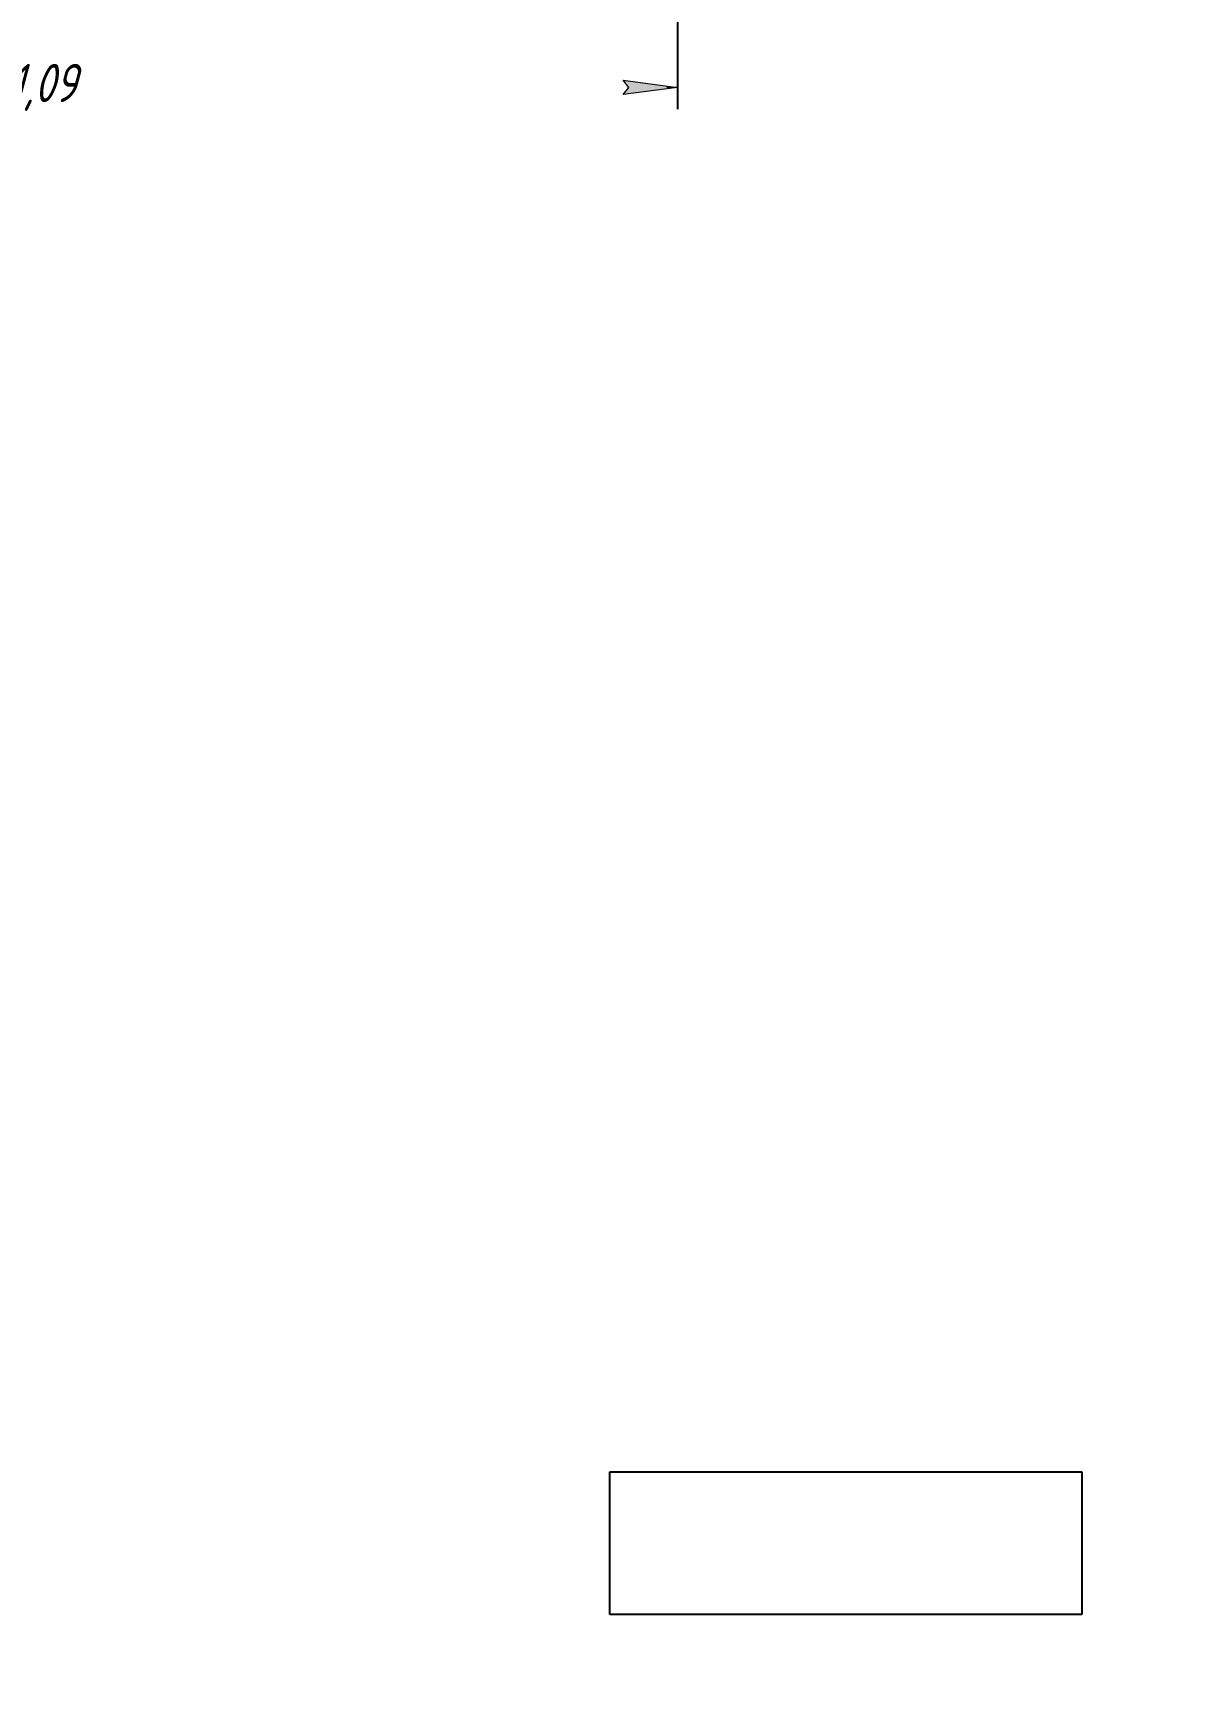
# Model space of a CAD drawing. Header units: millimetres. Extents: x 0 to 210, y 0 to 297.
# Drawn here: x 105 to 210, y 0 to 151.5 of the extents above; entities that cross this region are included whole.
import ezdxf

# ---------------------------------------------------------------- set-up
doc = ezdxf.new("R2010")
doc.units = ezdxf.units.MM
doc.linetypes.add('K5LT_THIN', pattern=[0])
doc.layers.add('Системный слой', color=7, linetype='Continuous')
doc.styles.add('KDIMTEXTSTYLE', font='GOST_AU.SHX', dxfattribs={"width": 0.96, "oblique": 15, "height": 5})
doc.dimstyles.new('KDIMSTYLE (0.50)', dxfattribs={"dimtxt": 5, "dimasz": 1, "dimexe": 2, "dimexo": 0.0625, "dimgap": 1, "dimtad": 1, "dimlfac": 2, "dimtxsty": 'KDIMTEXTSTYLE', "dimsah": 1, "dimcen": 0.09, "dimdle": 1, "dimadec": 0, "dimazin": 0, "dimtfac": 0.667, "dimtmove": 0, "dimatfit": 3, "dimfxl": 1, "dimtvp": 1, "dimtolj": 1, "dimtzin": 0, "dimarcsym": 0})
picture_1 = doc.add_image_def('image1.jpg', size_in_pixel=(394, 119))

# ---------------------------------------------------------------- blocks, each defined once
blk = doc.blocks.new('KDIMARROW_01')
at = {"layer": 'Системный слой'}
blk.add_hatch(color=0, dxfattribs=at).paths.add_polyline_path([(-5, -0.66), (0, 0), (-5, 0.66), (-4.5, 0)])
at = {"layer": 'Системный слой', "color": 0, "linetype": 'K5LT_THIN', "lineweight": 18}
for p, q in [((-4.5, 0), (-5, 0.66)), ((-5, 0.66), (0, 0)), ((0, 0), (-5, -0.66)), ((-5, -0.66), (-4.5, 0)), ((0, 0), (-1, 0))]:
    blk.add_line(p, q, dxfattribs=at)

msp = doc.modelspace()

# ---------------------------------------------------------------- dimensions: what is measured, and where the dimension line sits
at = {"layer": 'Системный слой', "color": 7}
msp.add_linear_dim(base=(164.2209, 146.5037), p1=(43.6776, 204.2384), p2=(164.2209, 209.9444), location=(103.9492, 146.5037), dimstyle='KDIMSTYLE (0.50)', override={"dimexo": 0, "dimpost": '\\H3.5;\\W0.965;\\Q15;<>', "dimblk1": 'KDIMARROW_01', "dimblk2": 'KDIMARROW_01', "dimse1": 0, "dimse2": 0, "dimclrt": 7, "dimtolj": 1}, dxfattribs=at).render()

# ---------------------------------------------------------------- pictures from other files: only their frames are drawn
at = {"layer": 'Системный слой'}
image = msp.add_image(picture_1, insert=(158.0002, 6.2026), size_in_units=(43.3543, 13.0943), dxfattribs=at)
image.dxf.flags = 15

doc.saveas('drawing.dxf')
